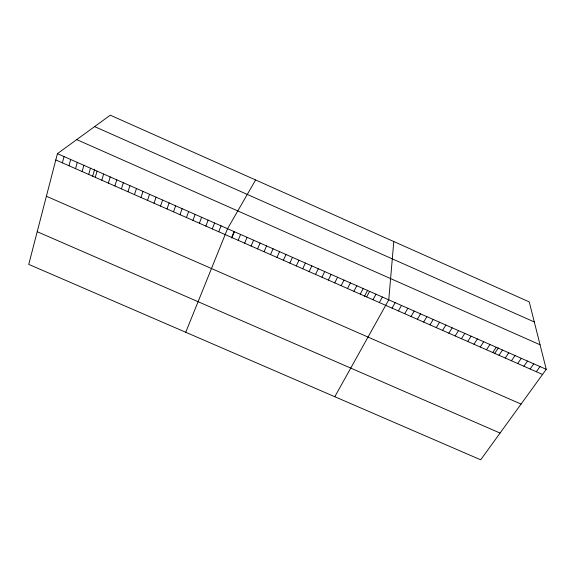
<?xml version="1.0" encoding="UTF-8"?>
<svg xmlns="http://www.w3.org/2000/svg" width="575" height="575" viewBox="0 0 575 575"><rect width="100%" height="100%" fill="white"/><g stroke="black" fill="none" stroke-linecap="round" stroke-linejoin="round"><path stroke-width="0.86" d="M393.796 241.536L388.757 299.841L334.801 396.728M57.428 153.647L28.75 264.385L480.678 459.806L546.25 369.33L529.237 301.897L110.292 115.194L57.428 153.647L546.25 369.33M62.387 162.847L64.048 156.565M68.971 165.751L70.66 159.483M75.555 168.647L77.273 162.402M82.124 171.544L83.871 165.312M88.694 174.441L90.469 168.223M92.575 176.453L94.674 169.201M95.249 177.33L97.06 171.134M101.804 180.219L103.644 174.038M108.352 183.102L110.22 176.942M114.899 185.991L116.79 179.838M121.433 188.866L123.352 182.735M127.959 191.748L129.914 185.632M134.485 194.623L136.462 188.521M141.004 197.491L143.01 191.41M147.516 200.366L149.55 194.292M154.021 203.227L156.084 197.175M160.518 206.094L162.61 200.057M167.009 208.955L169.129 202.932M173.499 211.816L175.648 205.807M179.975 214.669L182.153 208.682M186.451 217.522L188.658 211.55M192.92 220.376L195.155 214.417M199.381 223.222L201.645 217.278M205.843 226.068L208.128 220.139M212.29 228.915L214.612 222.999M218.737 231.754L221.08 225.853M185.747 332.271L227.549 228.706L255.616 179.953M231.667 237.453L234.068 231.588M231.811 238.036L234.514 231.438M238.158 240.314L240.587 234.463M244.634 243.167L247.092 237.331M251.11 246.021L253.597 240.199M257.578 248.874L260.094 243.067M264.04 251.721L266.584 245.935M270.502 254.567L273.067 248.795M276.949 257.406L279.551 251.649M283.396 260.252L286.019 254.509M289.836 263.084L292.488 257.363M296.269 265.923L298.95 260.209M302.694 268.755L305.404 263.055M309.113 271.587L311.851 265.902M315.531 274.412L318.291 268.748M321.935 277.236L324.724 271.587M328.339 280.054L331.157 274.426M334.736 282.878L337.582 277.258M341.126 285.696L344.001 280.09M347.508 288.506L350.412 282.922M353.891 291.317L356.816 285.746M360.266 294.127L363.22 288.571M364.37 296.456L367.72 290.21M366.627 296.93L369.61 291.388M372.988 299.733L376 294.206M379.349 302.536L382.382 297.023M392.042 308.128L395.126 302.651M398.374 310.924L401.494 305.454M404.707 313.713L407.848 308.265M411.032 316.502L414.201 311.068M417.357 319.29L420.548 313.864M423.667 322.072L426.887 316.66M429.978 324.853L433.227 319.456M436.281 327.628L439.552 322.252M442.577 330.402L445.877 325.04M448.867 333.177L452.194 327.829M455.148 335.944L458.505 330.611M461.43 338.711L464.808 333.392M467.705 341.478L471.112 336.174M473.973 344.238L477.401 338.948M480.233 346.998L483.69 341.723M486.486 349.758L489.972 344.497M492.739 352.511L496.247 347.264M494.414 353.762L498.374 347.868M498.985 355.264L502.521 350.031M505.224 358.009L508.782 352.798M511.455 360.762L515.042 355.558M517.68 363.501L521.295 358.318M523.904 366.246L527.541 361.071M530.121 368.985L533.787 363.824M536.331 371.723L540.018 366.577M37.21 231.711L500.063 433.061M46.395 196.248L521.065 404.081M55.797 159.943L542.534 374.454M76.734 139.603L540.054 344.777M94.609 126.593L534.304 321.964"/></g></svg>
